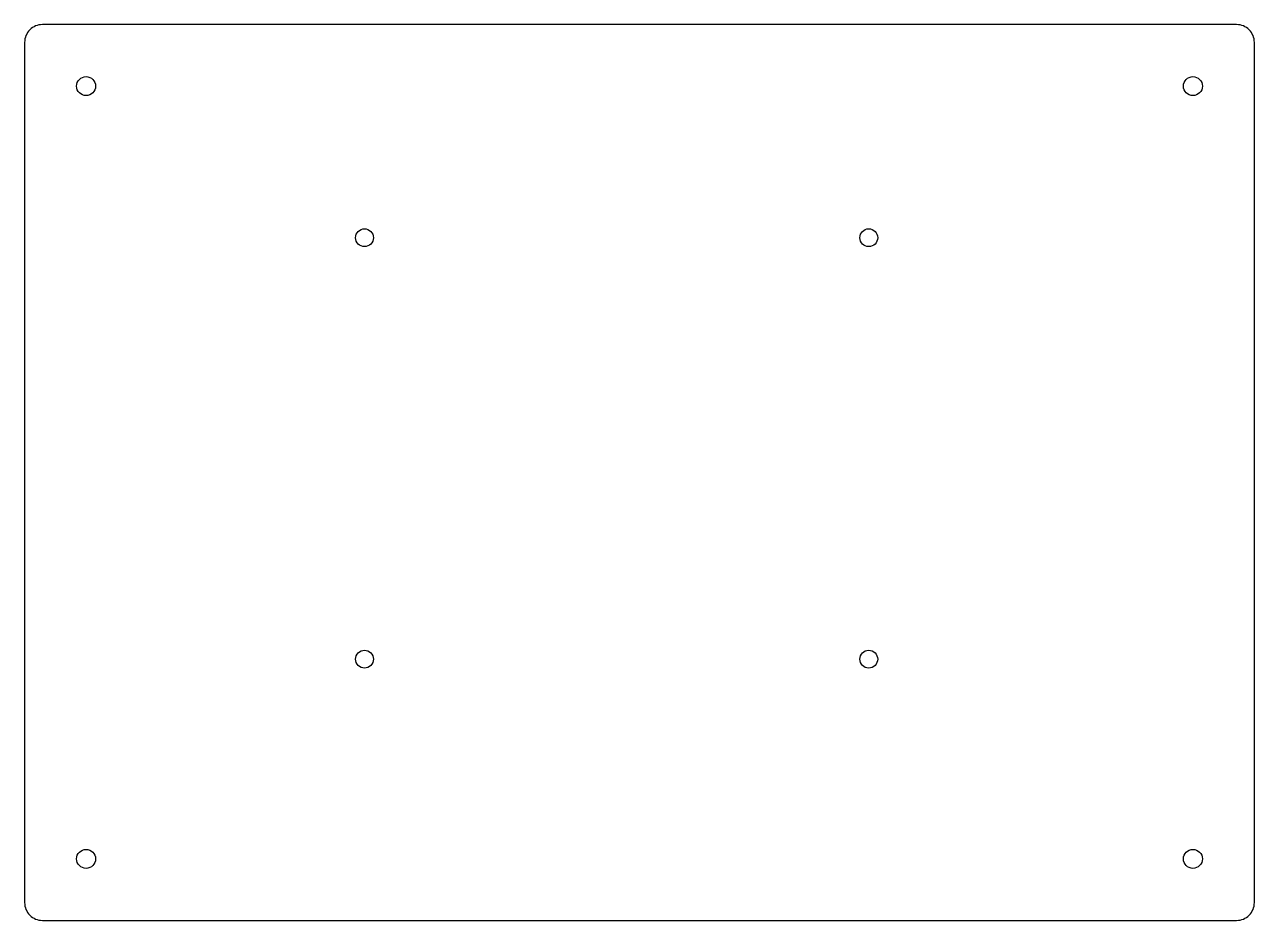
# Model space of a CAD drawing. Header units: millimetres. Extents: x -104 to 104, y -75 to 75.
import ezdxf

# ---------------------------------------------------------------- set-up
doc = ezdxf.new("R2010")
doc.units = ezdxf.units.MM
doc.layers.get('0').update_dxf_attribs({"linetype": 'CONTINUOUS'})

msp = doc.modelspace()

# ---------------------------------------------------------------- linework, layer by layer
msp.add_lwpolyline([(-100.65, -75.45), (100.65, -75.45, 0.414214), (103.65, -72.45), (103.65, 72.45, 0.414214), (100.65, 75.45), (-100.65, 75.45, 0.414214), (-103.65, 72.45), (-103.65, -72.45, 0.414214)], format="xyb", close=True)
for centre, radius in [((-93.29, 65.09), 1.6), ((93.29, 65.09), 1.6), ((-46.35, 39.55), 1.5), ((38.65, 39.55), 1.5), ((-46.35, -31.45), 1.5), ((38.65, -31.45), 1.5), ((-93.29, -65.09), 1.6), ((93.29, -65.09), 1.6)]:
    msp.add_circle(centre, radius)

doc.saveas('drawing.dxf')
